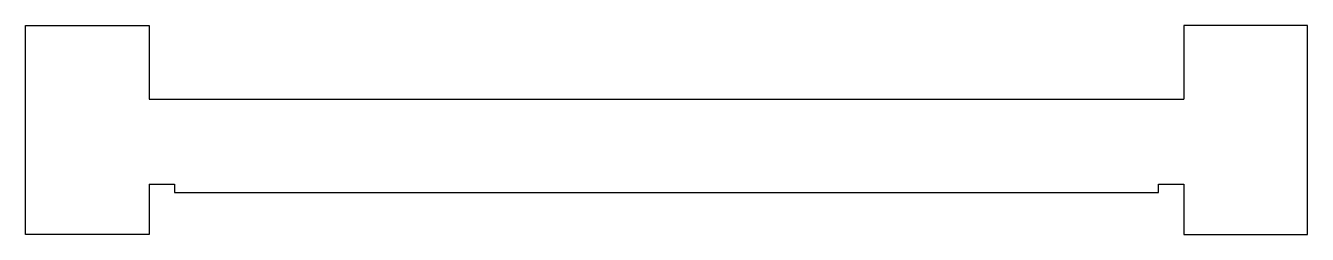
# Model space of a CAD drawing. Header units: millimetres. Extents: x 0 to 153, y 0 to 25.
import ezdxf

# ---------------------------------------------------------------- set-up
doc = ezdxf.new("R2010")
doc.units = ezdxf.units.MM
doc.layers.add('gliderblock2', color=1, linetype='CONTINUOUS', lineweight=25, true_color=0xff0000)

msp = doc.modelspace()

# ---------------------------------------------------------------- linework, layer by layer
at = {"layer": 'gliderblock2'}
for p, q in [((0, 0), (0, 25)), ((0, 25), (14.8, 25)), ((14.8, 25), (14.8, 16.2)), ((153.4, 25), (138.6, 25)), ((138.6, 25), (138.6, 16.2)), ((153.4, 0), (153.4, 25)), ((14.8, 16.2), (138.6, 16.2)), ((14.8, 6), (14.8, 0)), ((14.8, 6), (17.8, 6)), ((17.8, 6), (17.8, 5)), ((17.8, 5), (135.6, 5)), ((135.6, 5), (135.6, 6)), ((135.6, 6), (138.6, 6)), ((138.6, 6), (138.6, 0)), ((14.8, 0), (0, 0)), ((138.6, 0), (153.4, 0))]:
    msp.add_line(p, q, dxfattribs=at)

doc.saveas('drawing.dxf')
